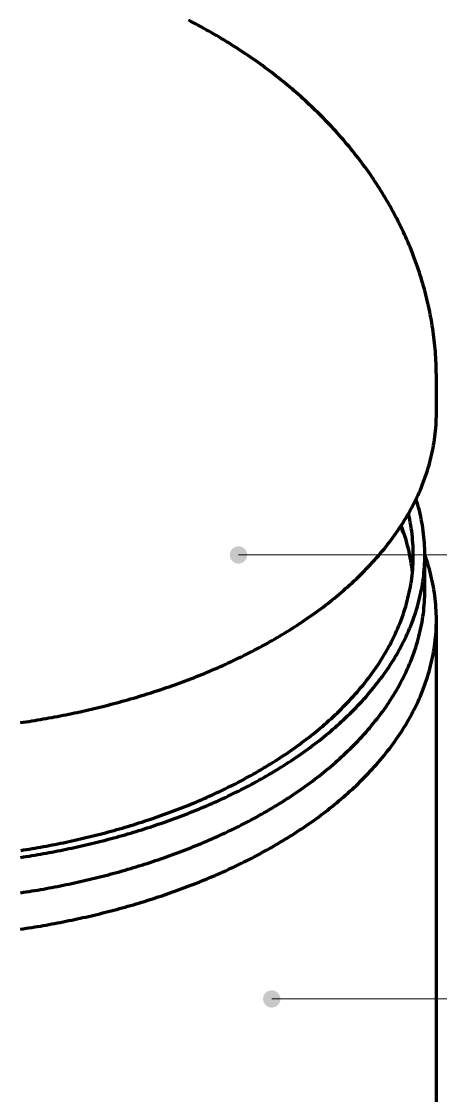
# Model space of a CAD drawing. Header units: millimetres. Extents: x 0 to 420, y 0 to 297.
# Drawn here: x 153.7 to 182.7, y 150.7 to 225 of the extents above; entities that cross this region are included whole.
import ezdxf

# ---------------------------------------------------------------- set-up
doc = ezdxf.new("R2010")
doc.units = ezdxf.units.MM
doc.layers.add('01-VISIBLE', color=7, linetype='CONTINUOUS', lineweight=70)
doc.layers.add('08-FINA', color=5, linetype='CONTINUOUS', lineweight=18)

msp = doc.modelspace()

# ---------------------------------------------------------------- hatches: boundary and pattern name
at = {"layer": '08-FINA'}
h = msp.add_hatch(color=7, dxfattribs=at)
h.dxf.hatch_style = 1
edge = h.paths.add_edge_path()
edge.add_arc((168.684, 188.079), 0.6, 0, 360)
h = msp.add_hatch(color=7, dxfattribs=at)
h.dxf.hatch_style = 1
edge = h.paths.add_edge_path()
edge.add_arc((170.985, 157.36), 0.6, 0, 360)

# ---------------------------------------------------------------- linework, layer by layer
at = {"layer": '01-VISIBLE'}
for p, q in [((182.387, 197.877), (182.387, 200.327)), ((181.587, 185.63), (181.587, 188.079)), ((182.387, 54.465), (182.387, 183.588))]:
    msp.add_line(p, q, dxfattribs=at)
for points in [[(182.387, 200.327), (182.386, 200.527), (182.383, 200.728), (182.379, 200.929), (182.373, 201.129), (182.365, 201.33), (182.355, 201.53), (182.344, 201.731), (182.331, 201.931), (182.316, 202.131), (182.299, 202.331), (182.281, 202.531), (182.261, 202.73), (182.239, 202.93), (182.216, 203.129), (182.19, 203.328), (182.163, 203.527), (182.135, 203.726), (182.104, 203.924), (182.072, 204.122), (182.038, 204.32), (182.003, 204.518), (181.966, 204.715), (181.927, 204.912), (181.886, 205.108), (181.844, 205.305), (181.8, 205.5), (181.754, 205.696), (181.707, 205.891), (181.658, 206.086), (181.608, 206.28), (181.556, 206.474), (181.502, 206.667), (181.447, 206.86), (181.39, 207.052), (181.332, 207.244), (181.272, 207.436), (181.21, 207.627), (181.147, 207.817), (181.082, 208.007), (181.016, 208.197), (180.948, 208.385), (180.878, 208.574), (180.807, 208.761), (180.735, 208.949), (180.661, 209.135), (180.585, 209.321), (180.508, 209.507), (180.43, 209.691), (180.35, 209.875), (180.269, 210.059), (180.186, 210.242), (180.102, 210.424), (180.016, 210.605), (179.929, 210.786), (179.841, 210.966), (179.751, 211.146), (179.66, 211.325), (179.567, 211.503), (179.473, 211.68), (179.378, 211.857), (179.282, 212.033), (179.184, 212.208), (179.084, 212.382), (178.984, 212.556), (178.882, 212.729), (178.779, 212.901), (178.675, 213.072), (178.569, 213.243), (178.462, 213.413), (178.354, 213.582), (178.245, 213.75), (178.134, 213.918), (178.023, 214.085), (177.91, 214.251), (177.796, 214.416), (177.68, 214.58), (177.564, 214.744), (177.446, 214.906), (177.328, 215.068), (177.208, 215.229), (177.087, 215.389), (176.965, 215.549), (176.842, 215.707), (176.718, 215.865), (176.593, 216.022), (176.466, 216.177), (176.339, 216.333), (176.211, 216.487), (176.081, 216.64), (175.951, 216.793), (175.819, 216.944), (175.687, 217.095), (175.553, 217.245), (175.419, 217.394), (175.284, 217.542), (175.147, 217.69), (175.01, 217.836), (174.872, 217.982), (174.733, 218.126), (174.593, 218.27), (174.452, 218.413), (174.31, 218.555), (174.168, 218.696), (174.024, 218.836), (173.88, 218.976), (173.734, 219.114), (173.588, 219.252), (173.441, 219.389), (173.294, 219.524), (173.145, 219.659), (172.996, 219.793), (172.845, 219.926), (172.694, 220.058), (172.543, 220.19), (172.39, 220.32), (172.237, 220.45), (172.083, 220.578), (171.928, 220.706), (171.772, 220.833), (171.616, 220.959), (171.459, 221.084), (171.301, 221.208), (171.143, 221.331), (170.984, 221.453), (170.824, 221.575), (170.663, 221.695), (170.502, 221.815), (170.34, 221.933), (170.178, 222.051), (170.015, 222.168), (169.851, 222.284), (169.687, 222.399), (169.522, 222.513), (169.356, 222.627), (169.19, 222.739), (169.023, 222.851), (168.855, 222.961), (168.687, 223.071), (168.519, 223.18), (168.349, 223.288), (168.18, 223.395), (168.009, 223.501), (167.838, 223.606), (167.667, 223.71), (167.495, 223.814), (167.322, 223.916), (167.149, 224.018), (166.976, 224.119), (166.802, 224.219), (166.627, 224.318), (166.452, 224.416), (166.277, 224.513), (166.101, 224.609), (165.924, 224.705), (165.747, 224.799), (165.57, 224.893), (165.392, 224.986), (165.213, 225.078)], [(171.183, 182.262), (171.357, 182.363), (171.531, 182.465), (171.704, 182.568), (171.876, 182.672), (172.048, 182.777), (172.219, 182.883), (172.389, 182.99), (172.559, 183.098), (172.728, 183.207), (172.896, 183.318), (173.064, 183.429), (173.231, 183.541), (173.398, 183.654), (173.563, 183.769), (173.728, 183.884), (173.892, 184.001), (174.056, 184.118), (174.218, 184.237), (174.38, 184.357), (174.541, 184.478), (174.701, 184.6), (174.86, 184.723), (175.019, 184.847), (175.176, 184.972), (175.333, 185.099), (175.488, 185.226), (175.643, 185.355), (175.797, 185.485), (175.949, 185.616), (176.101, 185.748), (176.252, 185.882), (176.401, 186.016), (176.55, 186.152), (176.697, 186.289), (176.844, 186.427), (176.989, 186.567), (177.133, 186.707), (177.276, 186.849), (177.417, 186.992), (177.558, 187.136), (177.697, 187.282), (177.834, 187.429), (177.971, 187.577), (178.106, 187.726), (178.24, 187.876), (178.372, 188.028), (178.503, 188.181), (178.632, 188.335), (178.76, 188.491), (178.886, 188.648), (179.01, 188.806), (179.133, 188.965), (179.255, 189.126), (179.374, 189.287), (179.492, 189.45), (179.609, 189.615), (179.723, 189.78), (179.836, 189.947), (179.946, 190.115), (180.055, 190.285), (180.162, 190.455), (180.267, 190.627), (180.369, 190.8), (180.47, 190.974), (180.569, 191.15), (180.665, 191.327), (180.759, 191.504), (180.851, 191.683), (180.941, 191.864), (181.029, 192.045), (181.114, 192.227), (181.196, 192.411), (181.276, 192.595), (181.354, 192.781), (181.429, 192.968), (181.502, 193.155), (181.572, 193.344), (181.639, 193.534), (181.704, 193.724), (181.766, 193.916), (181.825, 194.108), (181.882, 194.301), (181.935, 194.495), (181.986, 194.69), (182.034, 194.886), (182.079, 195.082), (182.121, 195.279), (182.16, 195.476), (182.196, 195.674), (182.229, 195.873), (182.259, 196.072), (182.285, 196.271), (182.309, 196.471), (182.33, 196.671), (182.347, 196.872), (182.361, 197.073), (182.372, 197.274), (182.38, 197.475), (182.385, 197.676), (182.387, 197.877)], [(181.587, 188.079), (181.585, 188.286), (181.58, 188.493), (181.571, 188.7), (181.559, 188.906), (181.544, 189.112), (181.525, 189.318), (181.503, 189.524), (181.477, 189.73), (181.448, 189.934), (181.416, 190.139), (181.381, 190.343), (181.342, 190.546), (181.3, 190.748), (181.255, 190.95), (181.207, 191.151), (181.155, 191.352), (181.1, 191.551), (181.043, 191.75), (180.982, 191.948)], [(180.787, 188.079), (180.785, 188.285), (180.78, 188.491), (180.771, 188.697), (180.759, 188.903), (180.743, 189.109), (180.724, 189.314), (180.702, 189.519), (180.676, 189.724), (180.646, 189.928), (180.614, 190.131), (180.578, 190.334), (180.539, 190.537), (180.496, 190.739), (180.45, 190.94)], [(180.185, 189.449), (180.137, 189.546), (180.088, 189.643), (180.039, 189.739), (179.989, 189.835), (179.939, 189.931), (179.888, 190.026)], [(180.725, 186.854), (180.702, 187.064), (180.676, 187.272), (180.646, 187.481), (180.613, 187.689), (180.576, 187.896), (180.535, 188.103), (180.492, 188.308), (180.445, 188.514), (180.394, 188.718), (180.34, 188.922), (180.283, 189.124), (180.223, 189.326), (180.16, 189.527), (180.093, 189.726), (180.024, 189.925), (179.951, 190.123)], [(170.052, 173.117), (170.226, 173.218), (170.399, 173.32), (170.571, 173.423), (170.743, 173.527), (170.914, 173.632), (171.085, 173.738), (171.255, 173.845), (171.424, 173.953), (171.593, 174.063), (171.76, 174.173), (171.928, 174.284), (172.094, 174.397), (172.26, 174.511), (172.425, 174.625), (172.589, 174.741), (172.752, 174.858), (172.914, 174.976), (173.076, 175.095), (173.237, 175.216), (173.397, 175.337), (173.556, 175.46), (173.714, 175.584), (173.871, 175.709), (174.028, 175.835), (174.183, 175.963), (174.337, 176.091), (174.491, 176.221), (174.643, 176.352), (174.794, 176.484), (174.944, 176.618), (175.093, 176.752), (175.241, 176.888), (175.388, 177.025), (175.534, 177.164), (175.678, 177.303), (175.821, 177.444), (175.963, 177.586), (176.104, 177.73), (176.243, 177.875), (176.381, 178.021), (176.518, 178.168), (176.653, 178.317), (176.787, 178.467), (176.919, 178.618), (177.049, 178.77), (177.179, 178.924), (177.306, 179.079), (177.432, 179.236), (177.557, 179.393), (177.679, 179.553), (177.8, 179.713), (177.919, 179.875), (178.037, 180.038), (178.152, 180.202), (178.266, 180.368), (178.378, 180.535), (178.488, 180.703), (178.595, 180.872), (178.701, 181.043), (178.805, 181.215), (178.906, 181.389), (179.006, 181.563), (179.103, 181.739), (179.198, 181.916), (179.29, 182.094), (179.38, 182.274), (179.468, 182.455), (179.553, 182.636), (179.636, 182.819), (179.717, 183.004), (179.794, 183.189), (179.869, 183.375), (179.942, 183.562), (180.012, 183.751), (180.079, 183.94), (180.143, 184.131), (180.204, 184.322), (180.263, 184.514), (180.318, 184.707), (180.371, 184.901), (180.42, 185.096), (180.467, 185.291), (180.511, 185.487), (180.551, 185.684), (180.588, 185.881), (180.623, 186.079), (180.654, 186.278), (180.681, 186.477), (180.706, 186.676), (180.727, 186.876), (180.745, 187.076), (180.76, 187.276), (180.772, 187.477), (180.78, 187.677), (180.785, 187.878), (180.787, 188.079)], [(170.618, 172.79), (170.792, 172.891), (170.965, 172.993), (171.138, 173.096), (171.31, 173.2), (171.481, 173.305), (171.652, 173.412), (171.822, 173.519), (171.992, 173.627), (172.16, 173.736), (172.328, 173.846), (172.496, 173.958), (172.663, 174.07), (172.829, 174.184), (172.994, 174.298), (173.158, 174.414), (173.322, 174.53), (173.485, 174.648), (173.647, 174.767), (173.809, 174.887), (173.969, 175.008), (174.129, 175.131), (174.287, 175.254), (174.445, 175.379), (174.602, 175.505), (174.758, 175.632), (174.913, 175.76), (175.067, 175.889), (175.22, 176.019), (175.372, 176.151), (175.523, 176.284), (175.673, 176.418), (175.822, 176.553), (175.969, 176.689), (176.116, 176.827), (176.261, 176.966), (176.406, 177.106), (176.549, 177.248), (176.69, 177.39), (176.831, 177.534), (176.97, 177.679), (177.108, 177.826), (177.244, 177.973), (177.379, 178.122), (177.513, 178.272), (177.645, 178.424), (177.776, 178.577), (177.905, 178.731), (178.033, 178.886), (178.159, 179.043), (178.284, 179.201), (178.406, 179.36), (178.528, 179.52), (178.647, 179.682), (178.765, 179.845), (178.881, 180.009), (178.995, 180.175), (179.107, 180.342), (179.217, 180.51), (179.325, 180.68), (179.432, 180.85), (179.536, 181.022), (179.638, 181.195), (179.738, 181.37), (179.836, 181.545), (179.931, 181.722), (180.025, 181.9), (180.116, 182.08), (180.205, 182.26), (180.291, 182.442), (180.375, 182.624), (180.457, 182.808), (180.536, 182.993), (180.612, 183.179), (180.686, 183.366), (180.757, 183.554), (180.826, 183.743), (180.892, 183.933), (180.955, 184.124), (181.015, 184.316), (181.072, 184.509), (181.127, 184.702), (181.179, 184.896), (181.227, 185.092), (181.273, 185.287), (181.316, 185.484), (181.355, 185.681), (181.392, 185.879), (181.426, 186.077), (181.456, 186.276), (181.483, 186.475), (181.507, 186.675), (181.528, 186.875), (181.546, 187.075), (181.561, 187.275), (181.572, 187.476), (181.58, 187.677), (181.585, 187.878), (181.587, 188.079)], [(182.387, 183.588), (182.385, 183.797), (182.38, 184.005), (182.371, 184.214), (182.359, 184.422), (182.344, 184.63), (182.325, 184.837), (182.303, 185.045), (182.278, 185.252), (182.249, 185.458), (182.217, 185.664), (182.182, 185.869), (182.143, 186.074), (182.102, 186.279), (182.057, 186.482), (182.009, 186.685), (181.957, 186.887), (181.903, 187.088), (181.846, 187.289), (181.785, 187.488), (181.722, 187.687), (181.656, 187.885), (181.587, 188.081)], [(170.618, 170.341), (170.792, 170.442), (170.965, 170.544), (171.138, 170.647), (171.31, 170.751), (171.481, 170.856), (171.652, 170.962), (171.822, 171.069), (171.992, 171.177), (172.16, 171.287), (172.328, 171.397), (172.496, 171.508), (172.663, 171.621), (172.829, 171.734), (172.994, 171.849), (173.158, 171.964), (173.322, 172.081), (173.485, 172.199), (173.647, 172.318), (173.809, 172.438), (173.969, 172.559), (174.129, 172.681), (174.287, 172.805), (174.445, 172.929), (174.602, 173.055), (174.758, 173.182), (174.913, 173.31), (175.067, 173.439), (175.22, 173.57), (175.372, 173.701), (175.523, 173.834), (175.673, 173.968), (175.822, 174.104), (175.969, 174.24), (176.116, 174.378), (176.261, 174.517), (176.406, 174.657), (176.549, 174.798), (176.69, 174.941), (176.831, 175.085), (176.97, 175.23), (177.108, 175.376), (177.244, 175.524), (177.379, 175.673), (177.513, 175.823), (177.645, 175.974), (177.776, 176.127), (177.905, 176.281), (178.033, 176.437), (178.159, 176.593), (178.284, 176.751), (178.406, 176.91), (178.528, 177.071), (178.647, 177.233), (178.765, 177.396), (178.881, 177.56), (178.995, 177.726), (179.107, 177.892), (179.217, 178.061), (179.325, 178.23), (179.432, 178.401), (179.536, 178.573), (179.638, 178.746), (179.738, 178.92), (179.836, 179.096), (179.931, 179.273), (180.025, 179.451), (180.116, 179.63), (180.205, 179.811), (180.291, 179.992), (180.375, 180.175), (180.457, 180.359), (180.536, 180.544), (180.612, 180.73), (180.686, 180.917), (180.757, 181.105), (180.826, 181.294), (180.892, 181.484), (180.955, 181.675), (181.015, 181.866), (181.072, 182.059), (181.127, 182.253), (181.179, 182.447), (181.227, 182.642), (181.273, 182.838), (181.316, 183.034), (181.355, 183.231), (181.392, 183.429), (181.426, 183.627), (181.456, 183.826), (181.483, 184.025), (181.507, 184.225), (181.528, 184.425), (181.546, 184.625), (181.561, 184.826), (181.572, 185.027), (181.58, 185.228), (181.585, 185.429), (181.587, 185.63)], [(171.183, 167.973), (171.357, 168.074), (171.531, 168.176), (171.704, 168.279), (171.876, 168.383), (172.048, 168.488), (172.219, 168.594), (172.389, 168.702), (172.559, 168.81), (172.728, 168.919), (172.896, 169.029), (173.064, 169.14), (173.231, 169.252), (173.398, 169.366), (173.563, 169.48), (173.728, 169.595), (173.892, 169.712), (174.056, 169.83), (174.218, 169.948), (174.38, 170.068), (174.541, 170.189), (174.701, 170.311), (174.86, 170.434), (175.019, 170.558), (175.176, 170.683), (175.333, 170.81), (175.488, 170.938), (175.643, 171.066), (175.797, 171.196), (175.949, 171.327), (176.101, 171.46), (176.252, 171.593), (176.401, 171.728), (176.55, 171.863), (176.697, 172), (176.844, 172.139), (176.989, 172.278), (177.133, 172.419), (177.276, 172.56), (177.417, 172.703), (177.558, 172.848), (177.697, 172.993), (177.834, 173.14), (177.971, 173.288), (178.106, 173.437), (178.24, 173.588), (178.372, 173.739), (178.503, 173.892), (178.632, 174.047), (178.76, 174.202), (178.886, 174.359), (179.01, 174.517), (179.133, 174.676), (179.255, 174.837), (179.374, 174.999), (179.492, 175.162), (179.609, 175.326), (179.723, 175.492), (179.836, 175.659), (179.946, 175.827), (180.055, 175.996), (180.162, 176.167), (180.267, 176.338), (180.369, 176.511), (180.47, 176.686), (180.569, 176.861), (180.665, 177.038), (180.759, 177.216), (180.851, 177.395), (180.941, 177.575), (181.029, 177.756), (181.114, 177.939), (181.196, 178.122), (181.276, 178.307), (181.354, 178.492), (181.429, 178.679), (181.502, 178.867), (181.572, 179.055), (181.639, 179.245), (181.704, 179.436), (181.766, 179.627), (181.825, 179.819), (181.882, 180.013), (181.935, 180.207), (181.986, 180.401), (182.034, 180.597), (182.079, 180.793), (182.121, 180.99), (182.16, 181.187), (182.196, 181.385), (182.229, 181.584), (182.259, 181.783), (182.285, 181.982), (182.309, 182.182), (182.33, 182.383), (182.347, 182.583), (182.361, 182.784), (182.372, 182.985), (182.38, 183.186), (182.385, 183.387), (182.387, 183.588)], [(153.579, 176.477), (153.778, 176.506), (153.976, 176.537), (154.174, 176.567), (154.372, 176.599), (154.57, 176.631), (154.767, 176.663), (154.965, 176.697), (155.162, 176.731), (155.36, 176.765), (155.557, 176.801), (155.754, 176.837), (155.951, 176.873), (156.148, 176.911), (156.345, 176.948), (156.542, 176.987), (156.738, 177.026), (156.935, 177.066), (157.131, 177.107), (157.327, 177.148), (157.523, 177.19), (157.719, 177.233), (157.914, 177.276), (158.11, 177.32), (158.305, 177.364), (158.5, 177.41), (158.696, 177.456), (158.89, 177.502), (159.085, 177.55), (159.28, 177.598), (159.474, 177.647), (159.668, 177.696), (159.862, 177.746), (160.056, 177.797), (160.25, 177.849), (160.443, 177.901), (160.637, 177.954), (160.83, 178.007), (161.023, 178.062), (161.215, 178.117), (161.408, 178.173), (161.6, 178.229), (161.792, 178.287), (161.984, 178.345), (162.175, 178.403), (162.367, 178.463), (162.558, 178.523), (162.749, 178.584), (162.939, 178.646), (163.13, 178.708), (163.32, 178.772), (163.51, 178.836), (163.7, 178.9), (163.889, 178.966), (164.078, 179.032), (164.267, 179.099), (164.456, 179.167), (164.644, 179.236), (164.832, 179.305), (165.02, 179.375), (165.207, 179.446), (165.394, 179.518), (165.581, 179.59), (165.767, 179.664), (165.954, 179.738), (166.139, 179.813), (166.325, 179.889), (166.51, 179.965), (166.695, 180.043), (166.879, 180.121), (167.064, 180.2), (167.247, 180.28), (167.431, 180.361), (167.614, 180.443), (167.796, 180.525), (167.979, 180.608), (168.161, 180.693), (168.342, 180.778), (168.523, 180.864), (168.704, 180.951), (168.884, 181.038), (169.064, 181.127), (169.243, 181.216), (169.422, 181.307), (169.6, 181.398), (169.778, 181.49), (169.955, 181.583), (170.132, 181.678), (170.309, 181.773), (170.485, 181.868), (170.66, 181.965), (170.835, 182.063), (171.01, 182.162), (171.183, 182.262)], [(153.59, 167.158), (153.788, 167.188), (153.986, 167.219), (154.184, 167.25), (154.382, 167.282), (154.579, 167.315), (154.777, 167.348), (154.974, 167.383), (155.172, 167.417), (155.369, 167.453), (155.566, 167.489), (155.763, 167.526), (155.96, 167.563), (156.157, 167.601), (156.353, 167.64), (156.55, 167.68), (156.746, 167.72), (156.942, 167.761), (157.138, 167.802), (157.334, 167.845), (157.53, 167.887), (157.726, 167.931), (157.921, 167.975), (158.117, 168.02), (158.312, 168.066), (158.507, 168.112), (158.701, 168.16), (158.896, 168.207), (159.091, 168.256), (159.285, 168.305), (159.479, 168.355), (159.673, 168.406), (159.867, 168.457), (160.06, 168.509), (160.253, 168.562), (160.447, 168.616), (160.64, 168.67), (160.832, 168.725), (161.025, 168.781), (161.217, 168.837), (161.409, 168.894), (161.601, 168.952), (161.793, 169.011), (161.984, 169.071), (162.175, 169.131), (162.366, 169.192), (162.557, 169.254), (162.747, 169.316), (162.937, 169.379), (163.127, 169.444), (163.317, 169.508), (163.506, 169.574), (163.695, 169.64), (163.884, 169.708), (164.073, 169.776), (164.261, 169.844), (164.449, 169.914), (164.636, 169.984), (164.824, 170.056), (165.011, 170.128), (165.198, 170.2), (165.384, 170.274), (165.57, 170.349), (165.756, 170.424), (165.941, 170.5), (166.126, 170.577), (166.311, 170.655), (166.495, 170.734), (166.679, 170.813), (166.863, 170.894), (167.046, 170.975), (167.229, 171.057), (167.411, 171.14), (167.593, 171.224), (167.775, 171.309), (167.956, 171.394), (168.137, 171.481), (168.317, 171.568), (168.497, 171.657), (168.676, 171.746), (168.855, 171.836), (169.034, 171.927), (169.212, 172.02), (169.389, 172.113), (169.566, 172.206), (169.743, 172.301), (169.919, 172.397), (170.094, 172.494), (170.269, 172.592), (170.444, 172.691), (170.618, 172.79)], [(153.6, 167.637), (153.798, 167.668), (153.996, 167.699), (154.193, 167.731), (154.391, 167.764), (154.589, 167.798), (154.786, 167.832), (154.984, 167.867), (155.181, 167.903), (155.378, 167.939), (155.575, 167.976), (155.772, 168.014), (155.969, 168.052), (156.165, 168.091), (156.362, 168.131), (156.558, 168.172), (156.754, 168.213), (156.95, 168.255), (157.146, 168.297), (157.342, 168.34), (157.537, 168.384), (157.733, 168.429), (157.928, 168.475), (158.123, 168.521), (158.318, 168.567), (158.512, 168.615), (158.707, 168.663), (158.901, 168.712), (159.096, 168.762), (159.29, 168.812), (159.483, 168.864), (159.677, 168.916), (159.87, 168.968), (160.063, 169.022), (160.256, 169.076), (160.449, 169.131), (160.642, 169.186), (160.834, 169.243), (161.026, 169.3), (161.218, 169.358), (161.41, 169.417), (161.601, 169.476), (161.792, 169.536), (161.983, 169.597), (162.174, 169.659), (162.364, 169.722), (162.555, 169.785), (162.744, 169.849), (162.934, 169.914), (163.123, 169.98), (163.312, 170.047), (163.501, 170.114), (163.69, 170.182), (163.878, 170.251), (164.066, 170.321), (164.253, 170.392), (164.441, 170.463), (164.628, 170.535), (164.814, 170.609), (165, 170.683), (165.186, 170.757), (165.372, 170.833), (165.557, 170.91), (165.742, 170.987), (165.927, 171.065), (166.111, 171.144), (166.295, 171.224), (166.478, 171.305), (166.661, 171.387), (166.844, 171.47), (167.026, 171.553), (167.208, 171.638), (167.389, 171.723), (167.57, 171.809), (167.75, 171.897), (167.93, 171.985), (168.11, 172.074), (168.289, 172.164), (168.468, 172.255), (168.646, 172.347), (168.823, 172.44), (169, 172.533), (169.177, 172.628), (169.353, 172.724), (169.529, 172.821), (169.704, 172.918), (169.878, 173.017), (170.052, 173.117)], [(153.59, 164.708), (153.788, 164.738), (153.986, 164.769), (154.184, 164.801), (154.382, 164.833), (154.579, 164.865), (154.777, 164.899), (154.974, 164.933), (155.172, 164.968), (155.369, 165.003), (155.566, 165.039), (155.763, 165.076), (155.96, 165.114), (156.157, 165.152), (156.353, 165.191), (156.55, 165.23), (156.746, 165.27), (156.942, 165.311), (157.138, 165.353), (157.334, 165.395), (157.53, 165.438), (157.726, 165.482), (157.921, 165.526), (158.117, 165.571), (158.312, 165.617), (158.507, 165.663), (158.701, 165.71), (158.896, 165.758), (159.091, 165.806), (159.285, 165.856), (159.479, 165.906), (159.673, 165.956), (159.867, 166.008), (160.06, 166.06), (160.253, 166.113), (160.447, 166.166), (160.64, 166.22), (160.832, 166.275), (161.025, 166.331), (161.217, 166.388), (161.409, 166.445), (161.601, 166.503), (161.793, 166.562), (161.984, 166.621), (162.175, 166.681), (162.366, 166.742), (162.557, 166.804), (162.747, 166.867), (162.937, 166.93), (163.127, 166.994), (163.317, 167.059), (163.506, 167.125), (163.695, 167.191), (163.884, 167.258), (164.073, 167.326), (164.261, 167.395), (164.449, 167.465), (164.636, 167.535), (164.824, 167.606), (165.011, 167.678), (165.198, 167.751), (165.384, 167.825), (165.57, 167.899), (165.756, 167.974), (165.941, 168.051), (166.126, 168.128), (166.311, 168.205), (166.495, 168.284), (166.679, 168.364), (166.863, 168.444), (167.046, 168.525), (167.229, 168.608), (167.411, 168.691), (167.593, 168.774), (167.775, 168.859), (167.956, 168.945), (168.137, 169.031), (168.317, 169.119), (168.497, 169.207), (168.676, 169.297), (168.855, 169.387), (169.034, 169.478), (169.212, 169.57), (169.389, 169.663), (169.566, 169.757), (169.743, 169.852), (169.919, 169.948), (170.094, 170.045), (170.269, 170.142), (170.444, 170.241), (170.618, 170.341)], [(153.579, 162.188), (153.778, 162.218), (153.976, 162.248), (154.174, 162.279), (154.372, 162.31), (154.57, 162.342), (154.767, 162.375), (154.965, 162.408), (155.162, 162.442), (155.36, 162.477), (155.557, 162.512), (155.754, 162.548), (155.951, 162.585), (156.148, 162.622), (156.345, 162.66), (156.542, 162.698), (156.738, 162.738), (156.935, 162.778), (157.131, 162.818), (157.327, 162.859), (157.523, 162.901), (157.719, 162.944), (157.914, 162.987), (158.11, 163.031), (158.305, 163.076), (158.5, 163.121), (158.696, 163.167), (158.89, 163.214), (159.085, 163.261), (159.28, 163.309), (159.474, 163.358), (159.668, 163.407), (159.862, 163.457), (160.056, 163.508), (160.25, 163.56), (160.443, 163.612), (160.637, 163.665), (160.83, 163.719), (161.023, 163.773), (161.215, 163.828), (161.408, 163.884), (161.6, 163.941), (161.792, 163.998), (161.984, 164.056), (162.175, 164.115), (162.367, 164.174), (162.558, 164.235), (162.749, 164.296), (162.939, 164.357), (163.13, 164.42), (163.32, 164.483), (163.51, 164.547), (163.7, 164.612), (163.889, 164.677), (164.078, 164.743), (164.267, 164.81), (164.456, 164.878), (164.644, 164.947), (164.832, 165.016), (165.02, 165.086), (165.207, 165.157), (165.394, 165.229), (165.581, 165.302), (165.767, 165.375), (165.954, 165.449), (166.139, 165.524), (166.325, 165.6), (166.51, 165.677), (166.695, 165.754), (166.879, 165.832), (167.064, 165.912), (167.247, 165.991), (167.431, 166.072), (167.614, 166.154), (167.796, 166.236), (167.979, 166.32), (168.161, 166.404), (168.342, 166.489), (168.523, 166.575), (168.704, 166.662), (168.884, 166.75), (169.064, 166.838), (169.243, 166.928), (169.422, 167.018), (169.6, 167.109), (169.778, 167.202), (169.955, 167.295), (170.132, 167.389), (170.309, 167.484), (170.485, 167.58), (170.66, 167.677), (170.835, 167.774), (171.01, 167.873), (171.183, 167.973)]]:
    msp.add_lwpolyline(points, dxfattribs=at)
at = {"layer": '08-FINA'}
for p, q in [((212.5, 188.079), (168.684, 188.079)), ((212.5, 157.36), (170.985, 157.36))]:
    msp.add_line(p, q, dxfattribs=at)

doc.saveas('drawing.dxf')
